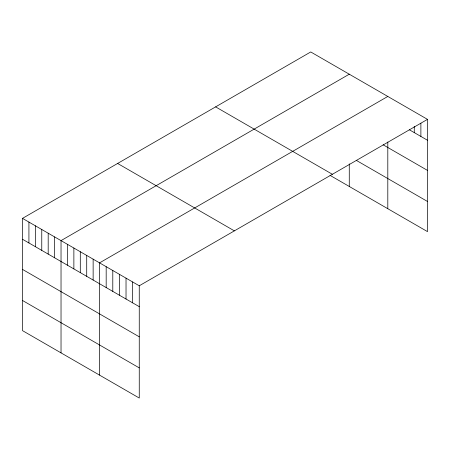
<?xml version="1.0" encoding="UTF-8"?>
<svg xmlns="http://www.w3.org/2000/svg" width="450" height="450" viewBox="0 0 450 450"><rect width="100%" height="100%" fill="white"/><g stroke="black" fill="none" stroke-linecap="round" stroke-linejoin="round"><path stroke-width="0.67" d="M22.5 218.374L139.258 285.784L139.258 398.042L22.5 330.632L22.5 218.374L310.742 51.958L427.5 119.368L427.5 231.626L330.007 175.343M349.273 74.205L61.031 240.615L61.031 352.879M387.804 96.446L99.562 262.862L99.562 375.126M139.258 285.784L427.5 119.368M409.455 129.836L427.5 140.254M383.13 144.793L427.5 170.409M356.276 160.352L427.5 201.476M215.623 106.875L332.381 174.285M117.619 163.457L234.377 230.867M22.5 239.259L139.258 306.669M22.5 269.409L139.258 336.819M22.5 300.476L139.258 367.886M420.885 123.204L420.885 136.434M414.27 126.349L414.27 132.615M387.804 142.003L387.804 208.71M349.273 163.851L349.273 186.463M132.643 281.964L132.643 302.85M126.028 278.145L126.028 299.031M119.407 274.32L119.407 295.206M112.793 270.501L112.793 291.386M106.177 266.681L106.177 287.567M93.139 259.155L93.139 280.041M86.715 255.448L86.715 276.334M80.297 251.741L80.297 272.627M73.873 248.034L73.873 268.92M67.449 244.328L67.449 265.213M54.608 236.908L54.608 257.794M48.189 233.201L48.189 254.087M41.766 229.494L41.766 250.38M35.342 225.787L35.342 246.673M28.924 222.081L28.924 242.966"/></g></svg>
